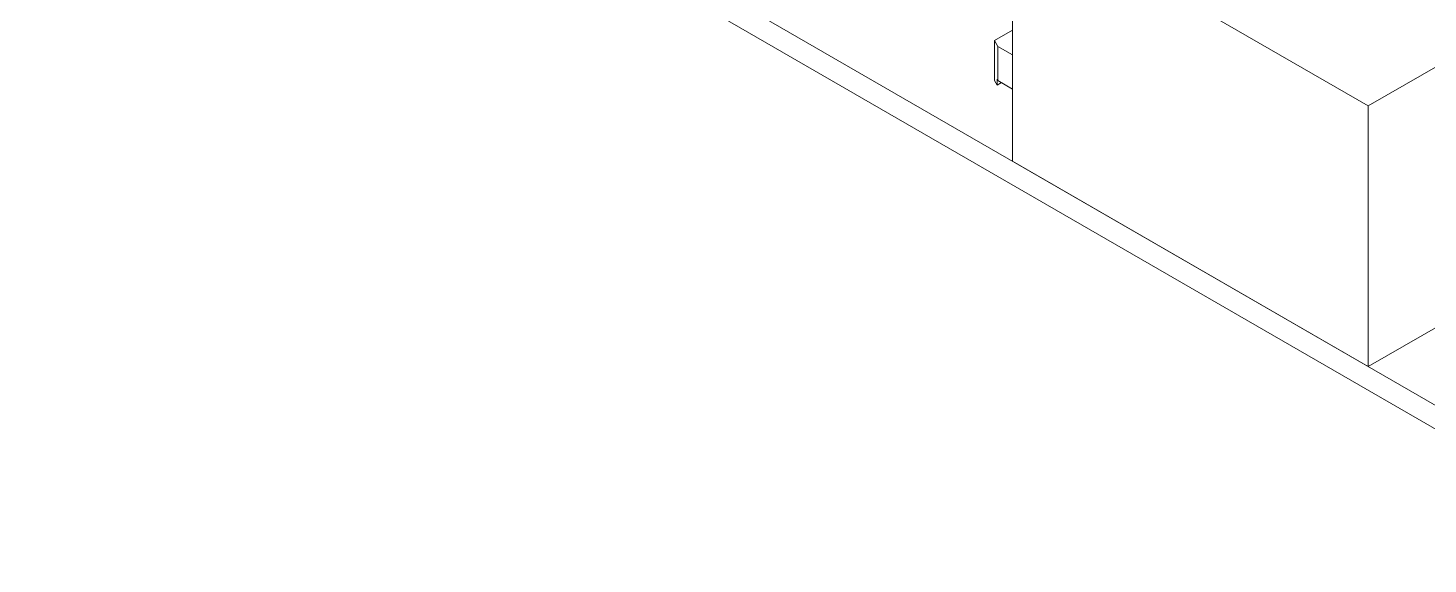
# Model space of a CAD drawing. Header units: millimetres. Extents: x -37 to 256, y 6 to 200.
# Drawn here: x 189.16 to 225.35, y 159.23 to 173.08 of the extents above; entities that cross this region are included whole.
import ezdxf

# ---------------------------------------------------------------- set-up
doc = ezdxf.new("R2010")
doc.units = ezdxf.units.MM

msp = doc.modelspace()

# ---------------------------------------------------------------- linework, layer by layer
at = {"color": 7, "linetype": 'Continuous', "lineweight": 15}
for p, q in [((189.158, 184.335), (231.585, 159.843)), ((189.158, 183.722), (231.585, 159.23)), ((214.614, 176.376), (223.806, 171.069)), ((214.614, 176.376), (214.614, 169.64)), ((223.806, 171.069), (228.403, 173.723)), ((214.614, 173.032), (214.145, 172.761)), ((214.235, 172.606), (214.145, 172.761)), ((214.145, 171.724), (214.145, 172.761)), ((214.235, 172.606), (214.614, 172.387)), ((214.235, 171.724), (214.235, 172.606)), ((214.213, 171.608), (214.145, 171.724)), ((214.235, 171.724), (214.213, 171.763)), ((214.213, 171.763), (214.213, 171.608)), ((214.325, 171.672), (214.213, 171.608)), ((214.614, 171.505), (214.235, 171.724)), ((223.806, 171.069), (223.806, 164.333)), ((214.614, 169.64), (223.806, 164.333)), ((223.806, 164.333), (228.403, 166.986))]:
    msp.add_line(p, q, dxfattribs=at)

doc.saveas('drawing.dxf')
